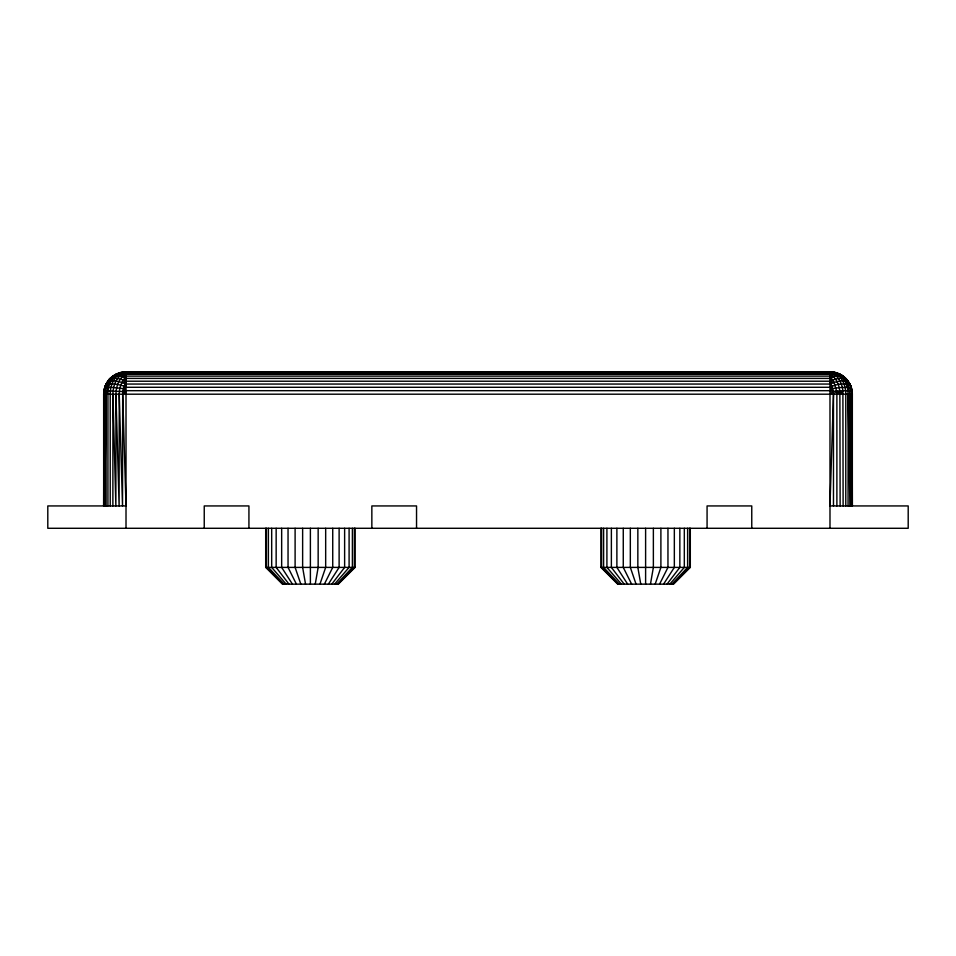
<?xml version="1.0" encoding="UTF-8"?>
<svg xmlns="http://www.w3.org/2000/svg" width="956" height="956" viewBox="0 0 956 956"><rect width="100%" height="100%" fill="white"/><g stroke="black" fill="none" stroke-linecap="round" stroke-linejoin="round"><path stroke-width="1.43" d="M107.932 505.939L107.944 394.195C107.514 383.882 114.23 370.988 126.013 371.848L829.987 371.848C841.937 371.609 852.561 382.245 852.334 394.195L852.334 505.939L852.083 394.195C852.489 386.009 847.363 378.05 840.133 374.286M112.88 505.939L112.916 394.195C112.939 385.519 116.811 374.931 126.013 372.481L122.523 372.123M119.118 372.936C110.227 375.78 103.403 384.838 103.953 394.195L103.666 505.939L103.666 394.195C103.774 386.045 108.494 377.142 116.524 374.465L121.245 372.888L126.013 374.166C118.903 377.955 116.023 386.559 115.951 394.195L115.867 505.939L112.916 394.195M115.867 374.286L107.932 381.062C111.565 374.071 119.894 376.413 126.013 377.285C121.197 381.408 119.333 388.04 119.237 394.195L119.118 505.939L115.951 394.195M848.068 505.939L848.092 394.195C848.056 385.949 844.71 376.748 836.882 372.936M842.893 375.971L848.283 384.503L849.932 394.195L849.896 505.939L848.092 394.195M840.133 505.939L839.87 390.849L838.4 384.503L835.604 379.114L833.799 376.951L829.987 376.114L126.013 376.114L122.201 376.951L126.013 378.397L829.987 378.397C841.567 370.414 852.788 382.257 851.27 394.195L851.234 505.939L849.932 394.195M849.621 383.571L850.936 386.583C848.378 377.548 836.082 381.42 829.987 384.049L126.013 384.049C120.348 381.731 113.25 379.377 107.442 382.46L105.423 388.028L104.73 394.195L103.941 505.939L103.941 390.693L106.188 383.918L108.888 380.094C114.087 376.628 120.803 378.935 126.013 381.217L829.987 381.217C835.436 378.827 843.443 376.078 848.151 381.217C843.849 375.589 837.145 371.944 829.987 371.848L829.987 528.286M119.237 394.195L122.523 505.939L122.691 394.195L126.013 391.685L106.259 390.849L104.073 391.363L103.953 394.195L104.586 392.115M123.396 380.094L126.013 382.185L123.324 388.602L122.691 394.195L126.013 505.939L47.8 505.939L47.8 528.286L908.2 528.286L908.2 505.939L829.987 505.939L833.477 394.195L832.676 388.602L829.987 382.185L832.604 380.094L829.987 376.114M104.073 391.363L103.666 394.195L852.334 394.195L850.673 385.985C844.722 382.041 835.903 384.372 829.987 387.288L126.013 387.288L123.324 388.602L111.004 387.252L104.551 388.602M315.241 584.152L318.157 567.398L318.157 528.286M650.462 584.152L653.366 567.398L653.366 528.286M110.215 505.939L110.215 394.195C110.275 385.997 113.465 376.736 121.245 372.888L126.013 371.848L126.013 528.286M319.949 584.152L325.673 567.398L325.673 528.286M655.171 584.152L660.895 567.398L660.895 528.286M106.379 383.571L105.064 386.583C110.358 381.217 119.62 385.208 126.013 386.583L125.14 383.571M324.359 584.152L332.736 567.398L332.736 528.286M659.58 584.152L667.957 567.398L667.957 528.286M834.982 372.481L829.987 373.844L841.65 375.218M108.112 390.717L106.068 394.195L104.766 505.939L104.73 394.195M328.35 584.152L339.117 567.398L339.117 528.286M663.572 584.152L674.338 567.398L674.338 528.286M106.104 505.939L106.068 394.195L107.717 384.503L112.88 376.114M331.792 584.152L344.626 567.398L344.626 528.286M667.013 584.152L679.847 567.398L679.847 528.286M840.121 394.195L842.893 390.717C842.009 383.153 837.994 374.489 829.987 372.481L839.858 374.166M112.33 376.951L113.107 375.971M334.576 584.152L349.095 567.398L349.095 528.286M669.798 584.152L684.317 567.398L684.317 528.286M836.882 505.939L836.882 394.195L839.87 390.849L845.582 390.681L851.927 391.363L852.059 505.939L851.27 394.195M336.643 584.152L352.394 567.398L352.394 528.286M671.865 584.152L687.615 567.398L687.615 528.286M337.898 584.152L354.401 567.398L354.401 528.286M673.12 584.152L689.623 567.398L689.623 528.286M839.87 390.849L836.596 391.076L833.477 394.195L833.477 505.939M355.082 528.286L355.082 567.398L338.328 584.152L282.45 584.152L265.696 567.398L265.696 528.286M690.304 528.286L690.304 567.398L673.55 584.152L617.672 584.152L600.918 567.398L600.918 528.286M829.987 394.195L833.154 391.363L836.596 391.076L836.882 394.195M122.846 391.363L126.013 390.693L829.987 390.693L832.676 388.602L839.308 387.598L847.315 387.335L851.449 388.602M114.35 375.218L123.683 372.087L833.477 372.123M116.142 374.166L124.232 375.218L126.013 374.286L829.987 374.286L833.799 376.951L829.987 375.971L834.468 374.465L829.987 374.166L831.768 375.218M121.018 372.481L126.013 372.386M832.317 372.087L834.755 372.888L829.987 372.386C840.969 372.063 845.833 384.945 845.785 394.195L845.785 505.939M123.814 373.163L832.186 373.163M121.245 372.888L126.013 372.481M121.95 382.46L126.013 382.185M121.532 374.465L126.013 374.166M265.696 567.398L355.082 567.398M600.918 567.398L690.304 567.398M829.987 382.185L834.05 382.46L836.596 391.076M829.987 390.693L833.154 391.363M829.987 387.288L832.676 388.602M124.232 375.218L126.013 376.114M829.987 378.397L832.604 380.094L834.05 382.46M124.089 385.985L126.013 387.288M123.324 388.602L126.013 390.693M829.987 384.049L831.911 385.985M618.102 584.152L601.599 567.398L601.599 528.286M282.88 584.152L266.377 567.398L266.377 528.286M619.357 584.152L603.606 567.398L603.606 528.286M284.135 584.152L268.385 567.398L268.385 528.286M621.412 584.152L606.905 567.398L606.905 528.286M286.203 584.152L271.683 567.398L271.683 528.286M624.208 584.152L611.374 567.398L611.374 528.286M288.987 584.152L276.153 567.398L276.153 528.286M843.12 376.114L843.67 376.951M627.65 584.152L616.883 567.398L616.883 528.286M292.428 584.152L281.661 567.398L281.661 528.286M631.641 584.152L623.264 567.398L623.264 528.286M296.42 584.152L288.043 567.398L288.043 528.286M636.051 584.152L630.327 567.398L630.327 528.286M300.829 584.152L295.105 567.398L295.105 528.286M851.414 392.115L852.047 394.195L851.927 391.363M125.081 378.062L126.013 381.217M640.759 584.152L637.843 567.398L637.843 528.286M305.538 584.152L302.634 567.398L302.634 528.286M842.893 390.717L843.12 505.939M751.763 528.286L751.763 505.939L707.07 505.939L707.07 528.286M645.611 528.286L645.611 584.152M416.541 528.286L416.541 505.939L371.848 505.939L371.848 528.286M310.389 528.286L310.389 584.152M248.93 528.286L248.93 505.939L204.237 505.939L204.237 528.286"/></g></svg>
